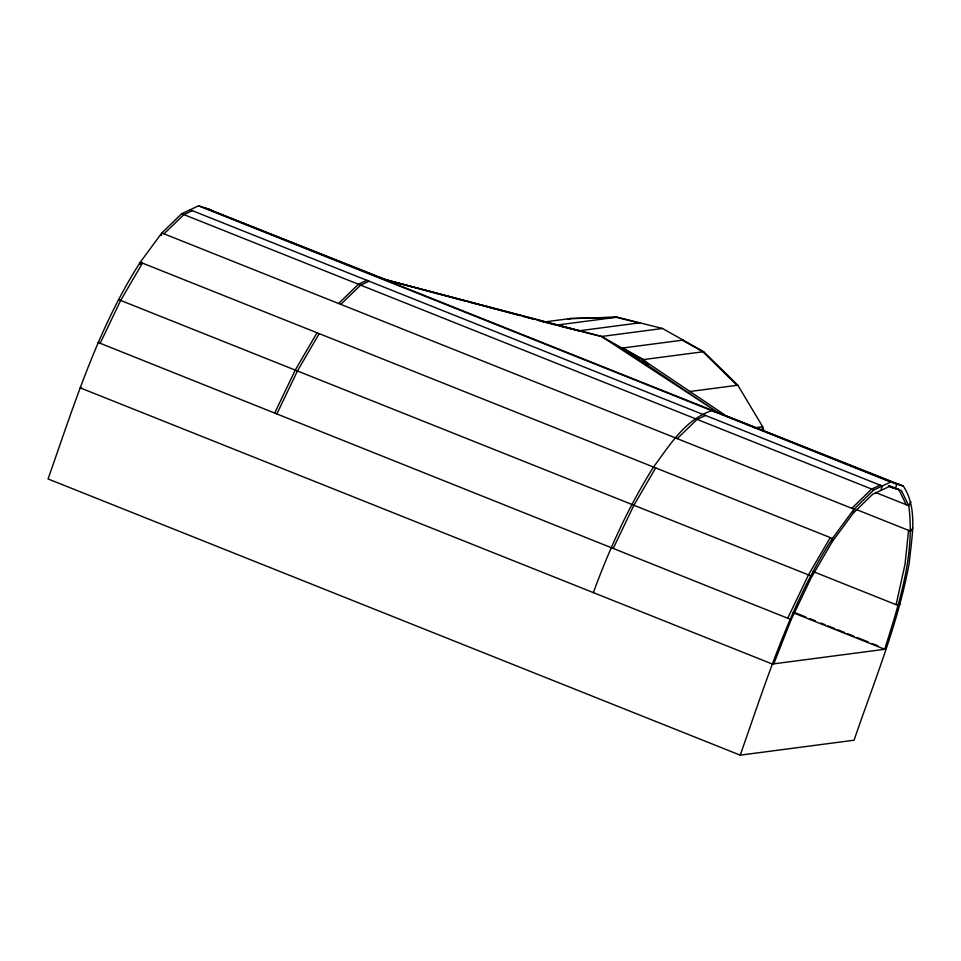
<?xml version="1.0" encoding="UTF-8"?>
<svg xmlns="http://www.w3.org/2000/svg" width="961" height="961" viewBox="0 0 961 961"><rect width="100%" height="100%" fill="white"/><g stroke="black" fill="none" stroke-linecap="round" stroke-linejoin="round"><path stroke-width="1.44" d="M140.21 264.299L140.27 262.233L161.832 232.958L181.701 213.726L198.531 205.846L211.168 209.858M773.785 663.835L791.167 619.605L811.144 577.885L832.346 541.536L832.43 538.448L853.993 509.174L873.861 489.93L890.691 482.05L903.328 486.074C918.235 508.91 911.605 537.487 909.274 562.834C898.103 624.001 874.005 681.613 854.077 740.21L740.21 755.154L48.05 478.95C74.153 404.953 97.493 328.782 140.27 262.233L832.43 538.448C789.666 604.998 766.313 681.157 740.21 755.154M908.577 530.376L904.998 564.419L896.108 604.673M161.4 235.529L161.832 232.958L853.993 509.174L853.344 513.018L832.346 541.536M880.889 490.446L882.27 485.99L190.11 209.786M593.369 592.625C609.322 548.935 628.71 506.471 653.504 467.046C669.589 445.52 684.845 419.645 711.753 410.647L724.402 414.659L642.717 359.69L601.55 336.482L383.775 279.255L465.208 301.117M100.172 343.269L120.678 300.433L142.456 263.11M274.738 412.93L295.243 370.105L317.022 332.77M276.912 413.807L297.429 370.97L319.196 333.647M613.394 548.082L633.912 505.246L655.678 467.911M787.96 617.743L808.477 574.906L830.244 537.583M910.92 501.702L908.794 505.738C915.196 554.761 899.208 603.112 884.685 649.288L793.137 612.758M912.95 527.889L910.764 531.241L855.939 509.366M164.007 233.835L183.875 214.591L192.296 210.651M338.572 303.496L358.453 284.252L366.862 280.312M340.759 304.361L360.627 285.129L369.048 281.189M677.241 438.636L697.109 419.404L705.53 415.464M851.806 508.297L871.675 489.065L880.096 485.125M853.344 513.018L872.696 494.29L889.081 486.614L901.394 490.518L908.794 505.738L875.543 492.476M900.133 604.181L898.283 605.55L812.982 571.507M567.819 319.412L570.69 318.511L617.142 317.166L662.489 328.482L703.656 351.69L737.832 385.217L762.686 426.756L763.947 431.008M543.109 322.127L570.69 318.511M617.142 317.166L556.936 325.07L579.615 330.728M81.625 387.619L80.135 387.824L772.308 664.027L886.174 649.095M639.81 322.824L578.87 330.824L383.775 279.255M559.026 325.875L601.55 336.482L662.489 328.482M683.079 340.086L622.127 348.086L718.083 412.653L601.55 336.482M703.656 351.69L642.717 359.69L645.912 362.838M689.517 391.547L737.832 385.217M754.505 427.837L762.686 426.756M569.801 318.632L616.253 317.286L638.933 322.944M468.091 301.874L479.647 304.925M482.53 305.694L520.081 315.616M522.976 316.385L534.52 319.436M537.415 320.205L556.191 325.166M207.035 208.717L390.106 281.261M381.181 278.222L387.511 280.228M720.257 413.53L903.328 486.074M894.415 483.023L900.733 485.029M892.649 487.527L898.799 489.485L906.199 504.705M204.849 207.852L897.009 484.068L895.244 488.56L888.469 485.858M198.531 205.846L890.691 482.05M889.045 485.593L898.799 489.485M181.701 213.726L873.861 489.93M118.491 299.568L810.652 575.771M794.627 612.553L805.726 616.986M809.883 618.644L815.433 620.866M820.982 623.076L825.139 624.734M827.914 625.839L834.845 628.614M837.62 629.719L844.563 632.482M847.338 633.587L854.269 636.362M857.044 637.467L868.143 641.9M872.3 643.558L877.849 645.768M682.334 340.182L702.911 351.786L737.087 385.313M622.872 347.99L643.45 359.594L648.795 364.832M791.167 619.605L97.986 342.404L99.007 343.389M761.941 426.852L763.202 431.105"/></g></svg>
